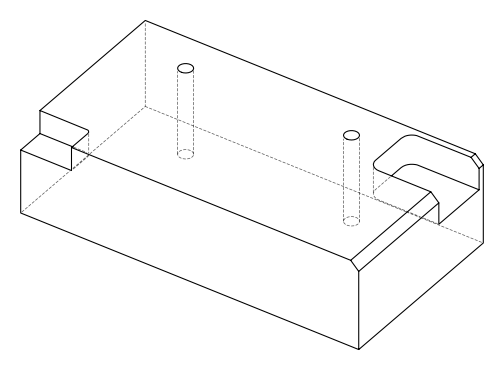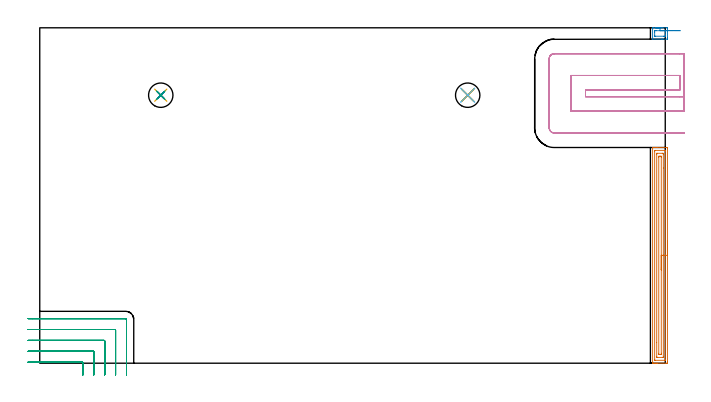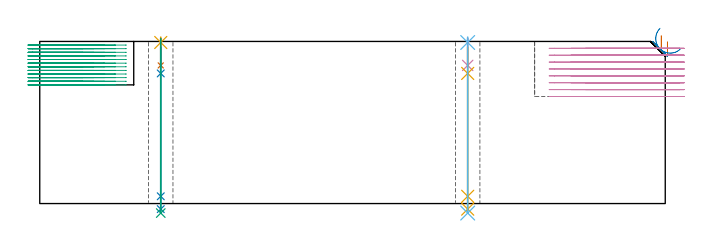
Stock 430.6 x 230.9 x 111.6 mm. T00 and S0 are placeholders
(PLAN: 12 operations, 9 tool changes, 28.7 min)
(1 AREA_MILL | FG_CHAMFER_SURFACE | UGT0205_001 | 4.98 min | 8092 mm3)
(2 AREA_MILL_1 | FG_CHAMFER_SURFACE_1 | UGT0205_001 | 0.43 min | 799 mm3)
(3 MILL_CORNER_NOTCH_RECTANGULAR | CORNER_NOTCH_RECTANGULAR | NXT0201_013 | Follow Part, ap 2.5, ae 75% | 10.52 min | 68745 mm3)
(4 MILL_SLOT | SLOT_PARTIAL_RECTANGULAR | UGT0201_094 | Follow Part, ap 5, ae 75% | 10.48 min | 250606 mm3)
(5 SPOT_DRILL | STEP1HOLE | NXT0321_9005460120000 | 0.03 min | 4 mm3)
(6 SPOT_DRILL_1 | STEP1HOLE_1 | NXT0321_9005460120000 | 0.03 min | 19 mm3)
(7 DRILL_BLIND_HOLE_INTO_CENTER | STEP1HOLE | NXT0301_081 | 0.08 min | 1421 mm3)
(8 GUN_DRILL_THROUGH_HOLE | STEP1HOLE | UGT0307_007 | 0.56 min | 7510 mm3)
(9 DRILL_TO_ENLARGE_THROUGH_HOLE | STEP1HOLE | UGT0301_291 | 0.48 min | 15766 mm3)
(10 DRILL_BLIND_HOLE_INTO_CENTER_1 | STEP1HOLE_1 | NXT0301_081 | 0.08 min | 1362 mm3)
(11 GUN_DRILL_THROUGH_HOLE_1 | STEP1HOLE_1 | UGT0307_007 | 0.56 min | 7527 mm3)
(12 DRILL_TO_ENLARGE_THROUGH_HOLE_1 | STEP1HOLE_1 | UGT0301_291 | 0.48 min | 15818 mm3)
(TOOL UGT0205_001 | Chamfer Mill 20 x 3 x 45 deg. | D20 FL50 Z2)
(TOOL NXT0201_013 | ENDMILL 10mm | D10 FL30 Z4)
(TOOL UGT0201_094 | End mill 20 mm | D20 FL38 Z4)
(TOOL NXT0321_9005460120000 | NC Spot Drill, 142deg, 12mm, Carbide, Uncoated | D12 PA142 FL30 Z2)
(TOOL NXT0301_081 | Carbide Drill 11mm [860.1-1100-033A1-MM 2214] | D11 PA140 FL55 Z2)
(TOOL UGT0307_007 | Gun Drill 10 mm | D10 PA130 FL24 Z1)
(TOOL UGT0301_291 | Twist Drill 16.8 mm | D16.8 PA118 FL125 Z2)
(OP 1 AREA_MILL)
G17 G21 G94 G90
T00 M6
G54
G17 G0 G90 X432.1 Y84.25 S1061 M3
G43 Z121.6 H0
Z111.4
G94 G1 Y84.212 Z110.528 F250.
Y84.098 Z109.664
Y83.909 Z108.812
Y83.647 Z107.98
Y83.313 Z107.174
Y82.91 Z106.4
Y82.442 Z105.664
Y81.91 Z104.972
Y81.321 Z104.329
Y80.678 Z103.74
Y79.986 Z103.208
Y79.25 Z102.74
Y78.476 Z102.337
Y77.67 Z102.003
Y76.838 Z101.741
Y75.986 Z101.552
Y75.122 Z101.438
Y74.25 Z101.4
Y0.872
X432.098 Y0.608 Z101.402
X432.092 Y0.007 Z101.406
X432.076 Y0.003 Z101.421
X431.471 Y0. Z102.026
X425.212 Z108.283
X424.641 Z108.856
X424.318 Z109.179
X423.747 Z109.749
X423.423 Z110.072
X422.356 Z111.144
X421.94 Z111.551
X421.903 Y0.009 Z111.588
X421.9 Y0.161 Z111.6
Y148.338
X421.902 Y148.49 Z111.588
X421.963 Y148.494 Z111.528
X422.356 Y148.5 Z111.144
X422.776 Z110.724
X423.423 Z110.072
X424.641 Z108.856
X425.212 Z108.283
X431.471 Z102.026
X431.758 Y148.498 Z101.739
X432.092 Y148.49 Z101.406
X432.099 Y148.157 Z101.399
X432.1 Y74.25 Z101.4
X430.686 Z102.814
Y2.393 Z102.815
X430.685 Y2.285
X430.68 Y2.176 Z102.82
X430.669 Y2.01 Z102.831
X430.577 Y2.007 Z102.923
X430.076 Y2.001 Z103.424
X423.423 Z110.077
X423.367 Y2.002 Z110.133
X423.334 Y2.007 Z110.166
X423.321 Y2.012 Z110.179
X423.318 Y2.067 Z110.182
X423.315 Y2.284 Z110.185
X423.314 Y2.393 Z110.186
Y146.107
X423.315 Y146.215 Z110.185
X423.32 Y146.324 Z110.18
X423.331 Y146.49 Z110.169
X423.423 Y146.493 Z110.077
X423.924 Y146.499 Z109.576
X430.577 Y146.5 Z102.923
X430.633 Y146.498 Z102.867
X430.666 Y146.493 Z102.834
X430.679 Y146.488 Z102.821
X430.682 Y146.433 Z102.818
X430.685 Y146.216 Z102.815
X430.686 Y146.107 Z102.814
Y74.25
X429.272 Z104.228
X429.271 Y4.589 Z104.229
X429.268 Y4.179 Z104.232
X429.265 Y4.059 Z104.235
X429.259 Y4.01 Z104.241
X429.146 Y4.005 Z104.354
X428.966 Y4.001 Z104.534
X425.39 Z108.11
X425.212 Y4.003 Z108.288
X425.033 Y4.01 Z108.467
X424.735 Y4.027 Z108.765
X424.733 Y4.179 Z108.767
X424.729 Y4.66 Z108.771
X424.728 Y14.171 Z108.772
X424.729 Y143.911 Z108.771
X424.732 Y144.322 Z108.768
X424.735 Y144.441 Z108.765
X424.741 Y144.49 Z108.759
X424.854 Y144.495 Z108.646
X425.034 Y144.499 Z108.466
X428.61 Y144.5 Z104.89
X428.788 Y144.497 Z104.712
X428.967 Y144.49 Z104.533
X429.265 Y144.473 Z104.235
X429.267 Y144.322 Z104.233
X429.271 Y143.84 Z104.229
X429.272 Y134.359 Z104.228
Y74.25
X427.857 Z105.643
Y6.856
X427.85 Y6.008 Z105.65
X427. Y6. Z106.5
X426.964 Z106.536
X426.15 Y6.01 Z107.35
X426.143 Y6.82 Z107.357
Y141.644
X426.15 Y142.492 Z107.35
X427. Y142.5 Z106.5
X427.036 Z106.464
X427.85 Y142.49 Z105.65
X427.857 Y141.68 Z105.643
Y74.25
Y73.378 Z105.681
Y72.514 Z105.795
Y71.662 Z105.983
Y70.83 Z106.246
Y70.024 Z106.58
Y69.25 Z106.982
Y68.514 Z107.451
Y67.822 Z107.982
Y67.179 Z108.572
Y66.59 Z109.215
Y66.058 Z109.907
Y65.59 Z110.643
Y65.187 Z111.416
Y64.853 Z112.222
Y64.591 Z113.054
Y64.402 Z113.906
Y64.288 Z114.771
Y64.25 Z115.643
G0 Z121.6
M5
M2
(OP 2 AREA_MILL_1)
G17 G21 G94 G90
T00 M6
G54
G17 G0 G90 X427. Y230.9 S1061 M3
G43 Z121.6 H0
Z120.642
G94 G1 X426.41 Z119.999 F250.
X425.879 Z119.307
X425.41 Z118.571
X425.008 Z117.797
X424.674 Z116.991
X424.412 Z116.159
X424.223 Z115.307
X424.109 Z114.442
X424.071 Z113.571
X424.109 Z112.699
X424.223 Z111.834
X424.412 Z110.983
X424.674 Z110.151
X425.008 Z109.345
X425.411 Z108.571
X425.879 Z107.835
X426.411 Z107.143
X427. Z106.5
X427.99 Z105.509
X428.788 Z104.705
X431.471 Z102.024
X431.97 Y230.896 Z101.525
X432.091 Y230.89 Z101.404
X432.098 Y230.77 Z101.398
X432.1 Y230.509 Z101.4
Y223.751
X432.097 Y223.491 Z101.403
X432.09 Y223.104 Z101.405
X431.868 Y223.101 Z101.627
X428.788 Y223.1 Z104.705
X427.99 Z105.509
X421.944 Z111.555
X421.907 Y223.109 Z111.593
X421.9 Y223.49 Z111.6
Y230.509
X421.907 Y230.89 Z111.593
X421.943 Y230.892 Z111.556
X422.461 Y230.9 Z111.038
X427. Z106.5
Y228.9
X428.64 Z104.86
X430.428 Z103.072
X430.577 Y228.898 Z102.923
X430.626 Y228.895 Z102.874
X430.664 Y228.89 Z102.836
X430.679 Y228.884 Z102.821
X430.681 Y228.86 Z102.819
X430.684 Y228.754 Z102.816
X430.685 Y228.648 Z102.815
X430.686 Y226.016 Z102.814
X430.683 Y225.246 Z102.817
X430.681 Y225.143 Z102.819
X430.679 Y225.112 Z102.821
X430.65 Y225.109 Z102.85
X430.577 Y225.106 Z102.923
X429.831 Y225.1 Z103.669
X429.682 Z103.818
X423.572 Z109.928
X423.423 Y225.102 Z110.077
X423.374 Y225.104 Z110.126
X423.336 Y225.11 Z110.164
X423.321 Y225.116 Z110.179
X423.319 Y225.139 Z110.181
X423.316 Y225.246 Z110.184
X423.315 Y225.352 Z110.185
X423.314 Y227.984 Z110.186
X423.317 Y228.754 Z110.183
X423.319 Y228.857 Z110.181
X423.321 Y228.888 Z110.179
X423.35 Y228.891 Z110.15
X423.423 Y228.894 Z110.077
X424.169 Y228.9 Z109.331
X424.318 Z109.182
X427. Z106.5
X427.643 Z105.911
X428.335 Z105.38
X429.071 Z104.911
X429.845 Z104.508
X430.651 Z104.174
X431.483 Z103.912
X432.335 Z103.723
X433.2 Z103.609
X434.071 Z103.571
X434.943 Z103.609
X435.808 Z103.723
X436.659 Z103.912
X437.491 Z104.174
X438.297 Z104.508
X439.071 Z104.911
X439.807 Z105.38
X440.499 Z105.911
X441.142 Z106.5
G0 Z121.6
M5
M2
(OP 3 MILL_CORNER_NOTCH_RECTANGULAR)
G17 G21 G94 G90
T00 M6
G54
G17 G0 G90 X29.7 Y-8. S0 M3
G43 Z121.6 H0
Z109.108
G94 G1 Y-5. F250.
Y0.204 F500.
G3 X29.204 Y0.7 R0.5
G1 X-5.
X-8. F250.
G0 Z121.6
X37.2 Y-8.
Z109.108
G1 Y-5.
Y7.704 F500.
G3 X36.704 Y8.2 R0.5
G1 X-5.
X-8. F250.
G0 Z121.6
X44.7 Y-8.
Z109.108
G1 Y-5.
Y15.203 F500.
G3 X44.203 Y15.7 R0.5
G1 X-5.
X-8. F250.
G0 Z121.6
X52.2 Y-8.
Z109.108
G1 Y-5.
Y22.703 F500.
G3 X51.703 Y23.2 R0.5
G1 X-5.
X-8. F250.
G0 Z121.6
X59.7 Y-8.
Z109.108
G1 Y-5.
Y30.203 F500.
G3 X59.203 Y30.7 R0.5
G1 X-5.
X-8. F250.
G0 Z121.6
X29.7 Y-8.
Z106.617
G1 Y-5.
Y0.204 F500.
G3 X29.204 Y0.7 R0.5
G1 X-5.
X-8. F250.
G0 Z121.6
X37.2 Y-8.
Z106.617
G1 Y-5.
Y7.704 F500.
G3 X36.704 Y8.2 R0.5
G1 X-5.
X-8. F250.
G0 Z121.6
X44.7 Y-8.
Z106.617
G1 Y-5.
Y15.203 F500.
G3 X44.203 Y15.7 R0.5
G1 X-5.
X-8. F250.
G0 Z121.6
X52.2 Y-8.
Z106.617
G1 Y-5.
Y22.703 F500.
G3 X51.703 Y23.2 R0.5
G1 X-5.
X-8. F250.
G0 Z121.6
X59.7 Y-8.
Z106.617
G1 Y-5.
Y30.203 F500.
G3 X59.203 Y30.7 R0.5
G1 X-5.
X-8. F250.
G0 Z121.6
X29.7 Y-8.
Z104.125
G1 Y-5.
Y0.204 F500.
G3 X29.204 Y0.7 R0.5
G1 X-5.
X-8. F250.
G0 Z121.6
X37.2 Y-8.
Z104.125
G1 Y-5.
Y7.704 F500.
G3 X36.704 Y8.2 R0.5
G1 X-5.
X-8. F250.
G0 Z121.6
X44.7 Y-8.
Z104.125
G1 Y-5.
Y15.203 F500.
G3 X44.203 Y15.7 R0.5
G1 X-5.
X-8. F250.
G0 Z121.6
X52.2 Y-8.
Z104.125
G1 Y-5.
Y22.703 F500.
G3 X51.703 Y23.2 R0.5
G1 X-5.
X-8. F250.
G0 Z121.6
X59.7 Y-8.
Z104.125
G1 Y-5.
Y30.203 F500.
G3 X59.203 Y30.7 R0.5
G1 X-5.
X-8. F250.
G0 Z121.6
X29.7 Y-8.
Z101.633
G1 Y-5.
Y0.204 F500.
G3 X29.204 Y0.7 R0.5
G1 X-5.
X-8. F250.
G0 Z121.6
X37.2 Y-8.
Z101.633
G1 Y-5.
Y7.704 F500.
G3 X36.704 Y8.2 R0.5
G1 X-5.
X-8. F250.
G0 Z121.6
X44.7 Y-8.
Z101.633
G1 Y-5.
Y15.203 F500.
G3 X44.203 Y15.7 R0.5
G1 X-5.
X-8. F250.
G0 Z121.6
X52.2 Y-8.
Z101.633
G1 Y-5.
Y22.703 F500.
G3 X51.703 Y23.2 R0.5
G1 X-5.
X-8. F250.
G0 Z121.6
X59.7 Y-8.
Z101.633
G1 Y-5.
Y30.203 F500.
G3 X59.203 Y30.7 R0.5
G1 X-5.
X-8. F250.
G0 Z121.6
X29.7 Y-8.
Z99.142
G1 Y-5.
Y0.204 F500.
G3 X29.204 Y0.7 R0.5
G1 X-5.
X-8. F250.
G0 Z121.6
X37.2 Y-8.
Z99.142
G1 Y-5.
Y7.704 F500.
G3 X36.704 Y8.2 R0.5
G1 X-5.
X-8. F250.
G0 Z121.6
X44.7 Y-8.
Z99.142
G1 Y-5.
Y15.203 F500.
G3 X44.203 Y15.7 R0.5
G1 X-5.
X-8. F250.
G0 Z121.6
X52.2 Y-8.
Z99.142
G1 Y-5.
Y22.703 F500.
G3 X51.703 Y23.2 R0.5
G1 X-5.
X-8. F250.
G0 Z121.6
X59.7 Y-8.
Z99.142
G1 Y-5.
Y30.203 F500.
G3 X59.203 Y30.7 R0.5
G1 X-5.
X-8. F250.
G0 Z121.6
X29.7 Y-8.
Z96.65
G1 Y-5.
Y0.204 F500.
G3 X29.204 Y0.7 R0.5
G1 X-5.
X-8. F250.
G0 Z121.6
X37.2 Y-8.
Z96.65
G1 Y-5.
Y7.704 F500.
G3 X36.704 Y8.2 R0.5
G1 X-5.
X-8. F250.
G0 Z121.6
X44.7 Y-8.
Z96.65
G1 Y-5.
Y15.203 F500.
G3 X44.203 Y15.7 R0.5
G1 X-5.
X-8. F250.
G0 Z121.6
X52.2 Y-8.
Z96.65
G1 Y-5.
Y22.703 F500.
G3 X51.703 Y23.2 R0.5
G1 X-5.
X-8. F250.
G0 Z121.6
X59.7 Y-8.
Z96.65
G1 Y-5.
Y30.203 F500.
G3 X59.203 Y30.7 R0.5
G1 X-5.
X-8. F250.
G0 Z121.6
X29.7 Y-8.
Z94.158
G1 Y-5.
Y0.204 F500.
G3 X29.204 Y0.7 R0.5
G1 X-5.
X-8. F250.
G0 Z121.6
X37.2 Y-8.
Z94.158
G1 Y-5.
Y7.704 F500.
G3 X36.704 Y8.2 R0.5
G1 X-5.
X-8. F250.
G0 Z121.6
X44.7 Y-8.
Z94.158
G1 Y-5.
Y15.203 F500.
G3 X44.203 Y15.7 R0.5
G1 X-5.
X-8. F250.
G0 Z121.6
X52.2 Y-8.
Z94.158
G1 Y-5.
Y22.703 F500.
G3 X51.703 Y23.2 R0.5
G1 X-5.
X-8. F250.
G0 Z121.6
X59.7 Y-8.
Z94.158
G1 Y-5.
Y30.203 F500.
G3 X59.203 Y30.7 R0.5
G1 X-5.
X-8. F250.
G0 Z121.6
X29.7 Y-8.
Z91.667
G1 Y-5.
Y0.204 F500.
G3 X29.204 Y0.7 R0.5
G1 X-5.
X-8. F250.
G0 Z121.6
X37.2 Y-8.
Z91.667
G1 Y-5.
Y7.704 F500.
G3 X36.704 Y8.2 R0.5
G1 X-5.
X-8. F250.
G0 Z121.6
X44.7 Y-8.
Z91.667
G1 Y-5.
Y15.203 F500.
G3 X44.203 Y15.7 R0.5
G1 X-5.
X-8. F250.
G0 Z121.6
X52.2 Y-8.
Z91.667
G1 Y-5.
Y22.703 F500.
G3 X51.703 Y23.2 R0.5
G1 X-5.
X-8. F250.
G0 Z121.6
X59.7 Y-8.
Z91.667
G1 Y-5.
Y30.203 F500.
G3 X59.203 Y30.7 R0.5
G1 X-5.
X-8. F250.
G0 Z121.6
X29.7 Y-8.
Z89.175
G1 Y-5.
Y0.204 F500.
G3 X29.204 Y0.7 R0.5
G1 X-5.
X-8. F250.
G0 Z121.6
X37.2 Y-8.
Z89.175
G1 Y-5.
Y7.704 F500.
G3 X36.704 Y8.2 R0.5
G1 X-5.
X-8. F250.
G0 Z121.6
X44.7 Y-8.
Z89.175
G1 Y-5.
Y15.203 F500.
G3 X44.203 Y15.7 R0.5
G1 X-5.
X-8. F250.
G0 Z121.6
X52.2 Y-8.
Z89.175
G1 Y-5.
Y22.703 F500.
G3 X51.703 Y23.2 R0.5
G1 X-5.
X-8. F250.
G0 Z121.6
X59.7 Y-8.
Z89.175
G1 Y-5.
Y30.203 F500.
G3 X59.203 Y30.7 R0.5
G1 X-5.
X-8. F250.
G0 Z121.6
X29.7 Y-8.
Z86.683
G1 Y-5.
Y0.204 F500.
G3 X29.204 Y0.7 R0.5
G1 X-5.
X-8. F250.
G0 Z121.6
X37.2 Y-8.
Z86.683
G1 Y-5.
Y7.704 F500.
G3 X36.704 Y8.2 R0.5
G1 X-5.
X-8. F250.
G0 Z121.6
X44.7 Y-8.
Z86.683
G1 Y-5.
Y15.203 F500.
G3 X44.203 Y15.7 R0.5
G1 X-5.
X-8. F250.
G0 Z121.6
X52.2 Y-8.
Z86.683
G1 Y-5.
Y22.703 F500.
G3 X51.703 Y23.2 R0.5
G1 X-5.
X-8. F250.
G0 Z121.6
X59.7 Y-8.
Z86.683
G1 Y-5.
Y30.203 F500.
G3 X59.203 Y30.7 R0.5
G1 X-5.
X-8. F250.
G0 Z121.6
X29.7 Y-8.
Z84.192
G1 Y-5.
Y0.204 F500.
G3 X29.204 Y0.7 R0.5
G1 X-5.
X-8. F250.
G0 Z121.6
X37.2 Y-8.
Z84.192
G1 Y-5.
Y7.704 F500.
G3 X36.704 Y8.2 R0.5
G1 X-5.
X-8. F250.
G0 Z121.6
X44.7 Y-8.
Z84.192
G1 Y-5.
Y15.203 F500.
G3 X44.203 Y15.7 R0.5
G1 X-5.
X-8. F250.
G0 Z121.6
X52.2 Y-8.
Z84.192
G1 Y-5.
Y22.703 F500.
G3 X51.703 Y23.2 R0.5
G1 X-5.
X-8. F250.
G0 Z121.6
X59.7 Y-8.
Z84.192
G1 Y-5.
Y30.203 F500.
G3 X59.203 Y30.7 R0.5
G1 X-5.
X-8. F250.
G0 Z121.6
X29.7 Y-8.
Z81.7
G1 Y-5.
Y0.204 F500.
G3 X29.204 Y0.7 R0.5
G1 X-5.
X-8. F250.
G0 Z121.6
X37.2 Y-8.
Z81.7
G1 Y-5.
Y7.704 F500.
G3 X36.704 Y8.2 R0.5
G1 X-5.
X-8. F250.
G0 Z121.6
X44.7 Y-8.
Z81.7
G1 Y-5.
Y15.203 F500.
G3 X44.203 Y15.7 R0.5
G1 X-5.
X-8. F250.
G0 Z121.6
X52.2 Y-8.
Z81.7
G1 Y-5.
Y22.703 F500.
G3 X51.703 Y23.2 R0.5
G1 X-5.
X-8. F250.
G0 Z121.6
X59.7 Y-8.
Z81.7
G1 Y-5.
Y30.203 F500.
G3 X59.203 Y30.7 R0.5
G1 X-5.
X-8. F250.
G0 Z121.6
M5
M2
(OP 4 MILL_SLOT)
G17 G21 G94 G90
T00 M6
G54
G17 G0 G90 X443.6 Y183.5 S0 M3
G43 Z121.6 H0
Z106.862
G94 G1 X440.6 F250.
X375.7 F500.
Y188.1
X440.6
Y198.1
X365.7
Y173.5
X440.6
X443.6 F250.
Y213.1
X440.6
X354.3 F500.
G3 X350.7 Y209.5 R3.6
G1 Y162.1
G3 X354.3 Y158.5 R3.6
G1 X440.6
X443.6 F250.
G0 Y183.5 Z102.125
G1 X440.6
X375.7 F500.
Y188.1
X440.6
Y198.1
X365.7
Y173.5
X440.6
X443.6 F250.
Y213.1
X440.6
X354.3 F500.
G3 X350.7 Y209.5 R3.6
G1 Y162.1
G3 X354.3 Y158.5 R3.6
G1 X440.6
X443.6 F250.
G0 Y183.5 Z97.387
G1 X440.6
X375.7 F500.
Y188.1
X440.6
Y198.1
X365.7
Y173.5
X440.6
X443.6 F250.
Y213.1
X440.6
X354.3 F500.
G3 X350.7 Y209.5 R3.6
G1 Y162.1
G3 X354.3 Y158.5 R3.6
G1 X440.6
X443.6 F250.
G0 Y183.5 Z92.65
G1 X440.6
X375.7 F500.
Y188.1
X440.6
Y198.1
X365.7
Y173.5
X440.6
X443.6 F250.
Y213.1
X440.6
X354.3 F500.
G3 X350.7 Y209.5 R3.6
G1 Y162.1
G3 X354.3 Y158.5 R3.6
G1 X440.6
X443.6 F250.
G0 Y183.5 Z87.912
G1 X440.6
X375.7 F500.
Y188.1
X440.6
Y198.1
X365.7
Y173.5
X440.6
X443.6 F250.
Y213.1
X440.6
X354.3 F500.
G3 X350.7 Y209.5 R3.6
G1 Y162.1
G3 X354.3 Y158.5 R3.6
G1 X440.6
X443.6 F250.
G0 Y183.5 Z83.175
G1 X440.6
X375.7 F500.
Y188.1
X440.6
Y198.1
X365.7
Y173.5
X440.6
X443.6 F250.
Y213.1
X440.6
X354.3 F500.
G3 X350.7 Y209.5 R3.6
G1 Y162.1
G3 X354.3 Y158.5 R3.6
G1 X440.6
X443.6 F250.
G0 Y183.5 Z78.437
G1 X440.6
X375.7 F500.
Y188.1
X440.6
Y198.1
X365.7
Y173.5
X440.6
X443.6 F250.
Y213.1
X440.6
X354.3 F500.
G3 X350.7 Y209.5 R3.6
G1 Y162.1
G3 X354.3 Y158.5 R3.6
G1 X440.6
X443.6 F250.
G0 Y183.5 Z73.7
G1 X440.6
X375.7 F500.
Y188.1
X440.6
Y198.1
X365.7
Y173.5
X440.6
X443.6 F250.
Y213.1
X440.6
X354.3 F500.
G3 X350.7 Y209.5 R3.6
G1 Y162.1
G3 X354.3 Y158.5 R3.6
G1 X440.6
X443.6 F250.
G0 Z121.6
M5
M2
(OP 5 SPOT_DRILL)
G17 G21 G94 G90
T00 M6
G54
G17 G0 G90 X83.3 Y184.5 S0 M3
G43 Z121.6 H0
G94 G81 G98 Z110.877 F250. R114.6
G80
M5
M2
(OP 6 SPOT_DRILL_1)
G17 G21 G94 G90
T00 M6
G54
G17 G0 G90 X294.6 Y184.5 S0 M3
G43 Z121.6 H0
G94 G81 G98 Z110.877 F250. R114.6
G80
M5
M2
(OP 7 DRILL_BLIND_HOLE_INTO_CENTER)
G17 G21 G94 G90
T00 M6
G54
G17 G0 G90 X83.3 Y184.5 S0 M3
G43 Z121.6 H1
G94 G81 G98 Z95.1 F250. R113.6
G80
M5
M2
(OP 8 GUN_DRILL_THROUGH_HOLE)
G17 G21 G94 G90
T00 M6
G54
G17 G0 G90 X83.3 Y184.5 M8
G43 Z121.6 H0
Z107.63
S716 M3
G94 G1 Z89.588 F125. M26
G4 X.084
Z5. F250.
G4 X.084
Z-3.832 F125.
G4 X.084
M5
M9
G0 Z107.63
Z121.6
M2
(OP 9 DRILL_TO_ENLARGE_THROUGH_HOLE)
G17 G21 G94 G90
T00 M6
G54
G17 G0 G90 X83.3 Y184.5 S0 M3
G43 Z121.6 H0
G94 G73 G98 Z-6.547 F250. Q14.768 R113.6
G80
M5
M2
(OP 10 DRILL_BLIND_HOLE_INTO_CENTER_1)
G17 G21 G94 G90
T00 M6
G54
G17 G0 G90 X294.6 Y184.5 S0 M3
G43 Z121.6 H1
G94 G81 G98 Z95.1 F250. R113.6
G80
M5
M2
(OP 11 GUN_DRILL_THROUGH_HOLE_1)
G17 G21 G94 G90
T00 M6
G54
G17 G0 G90 X294.6 Y184.5 M8
G43 Z121.6 H0
Z107.63
S716 M3
G94 G1 Z89.588 F125. M26
G4 X.084
Z5. F250.
G4 X.084
Z-3.832 F125.
G4 X.084
M5
M9
G0 Z107.63
Z121.6
M2
(OP 12 DRILL_TO_ENLARGE_THROUGH_HOLE_1)
G17 G21 G94 G90
T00 M6
G54
G17 G0 G90 X294.6 Y184.5 S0 M3
G43 Z121.6 H0
G94 G73 G98 Z-6.547 F250. Q14.768 R113.6
G80
M5
M2
